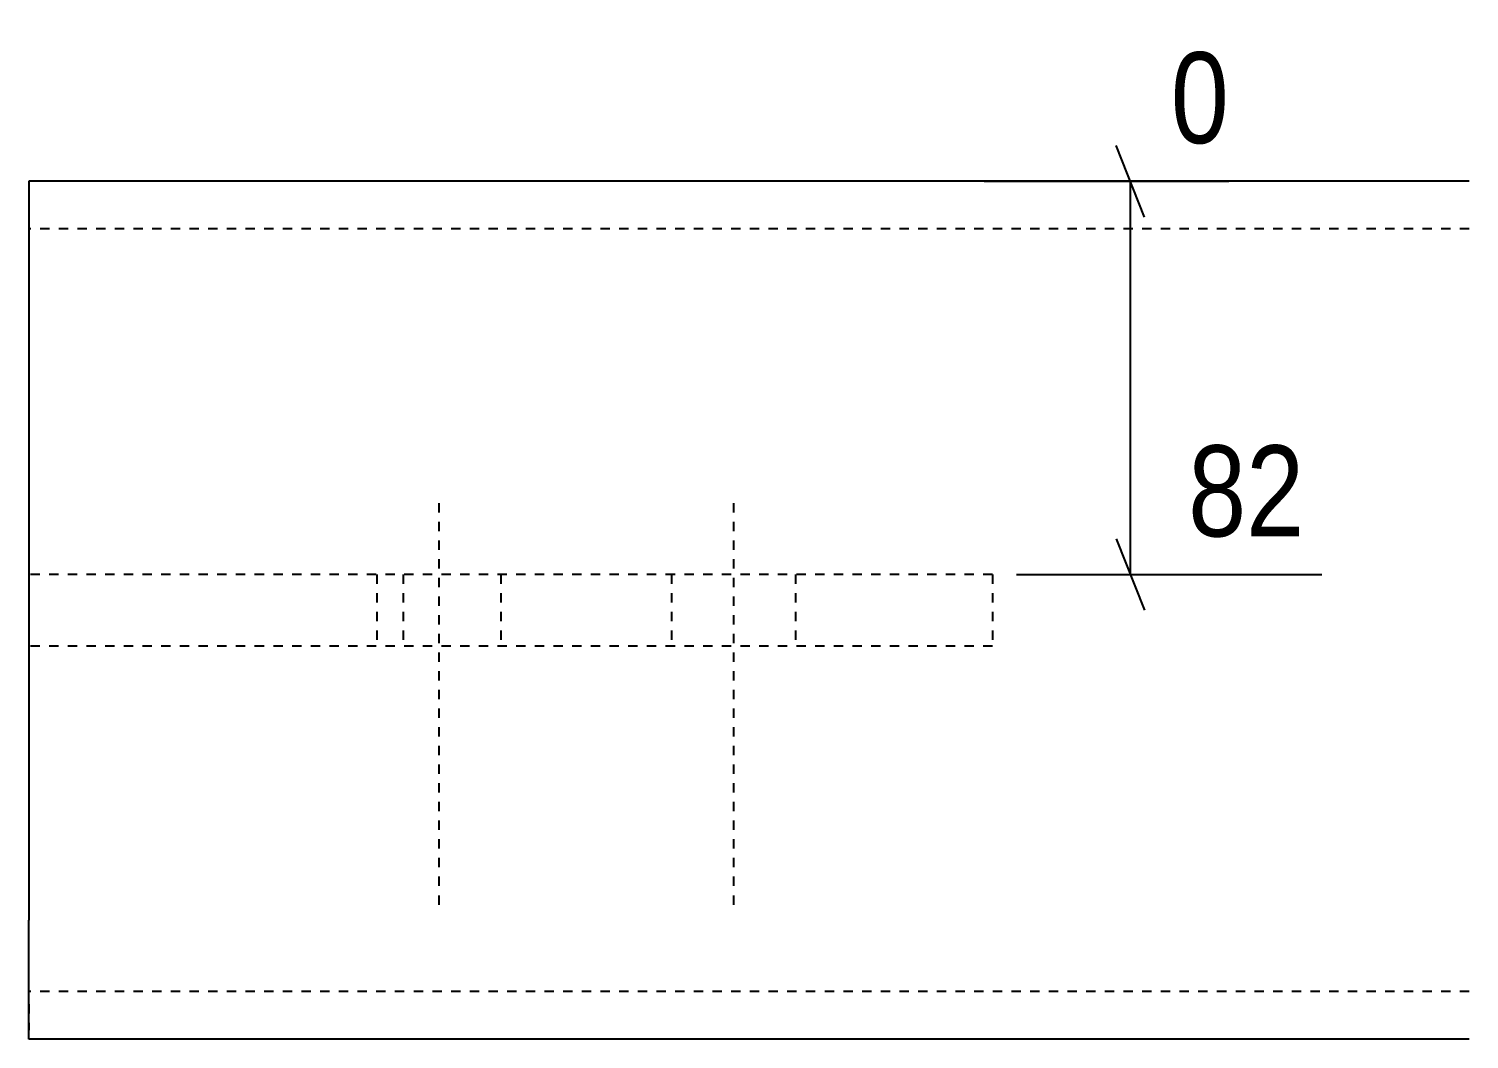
# Model space of a CAD drawing. Header units: millimetres. Extents: x 7 to 50002, y 7 to 1833.
# Drawn here: x 26861.6 to 27163.8, y 139.5 to 351.5 of the extents above; entities that cross this region are included whole.
import ezdxf

# ---------------------------------------------------------------- set-up
doc = ezdxf.new("R2010")
doc.units = ezdxf.units.MM
doc.linetypes.add('DXK_LINE_DOT2', pattern=[3.9198, 1.9599, -1.9599])
doc.layers.add('MÅLSÆTNING', color=7, linetype='Continuous')
doc.layers.add('STÅL', color=7, linetype='Continuous')
doc.styles.add('Arial Narrow', font='ARIALN.TTF', dxfattribs={"height": 0.2})

msp = doc.modelspace()

# ---------------------------------------------------------------- linework, layer by layer
at = {"layer": 'MÅLSÆTNING', "color": 7, "linetype": 'Continuous'}
for p, q in [((27095.75, 312), (27089.75, 327)), ((27062.07, 319.5), (27113.44, 319.5)), ((27092.75, 237), (27092.75, 319.5)), ((27089.75, 244.5), (27095.75, 229.5)), ((27068.85, 237), (27132.91, 237))]:
    msp.add_line(p, q, dxfattribs=at)
at = {"layer": 'STÅL', "color": 2, "linetype": 'Continuous'}
for p, q in [((26861.63, 319.5), (26861.63, 294.5)), ((27163.85, 319.5), (26861.63, 319.5)), ((26861.63, 294.5), (26861.63, 164.5)), ((26861.63, 146.82), (26861.63, 164.5)), ((26861.63, 139.5), (26861.63, 146.82)), ((27163.85, 139.5), (26861.63, 139.5))]:
    msp.add_line(p, q, dxfattribs=at)
at = {"layer": 'STÅL', "color": 7, "linetype": 'DXK_LINE_DOT2'}
for p, q in [((26861.63, 319.5), (26861.63, 312.18)), ((27163.85, 309.5), (26861.63, 309.5)), ((27063.85, 237), (26861.63, 237)), ((26861.63, 237), (26861.63, 222)), ((26940.2, 237), (26940.2, 222)), ((27063.85, 237), (27063.85, 222)), ((27063.85, 222), (26861.63, 222)), ((27163.85, 149.5), (26861.63, 149.5)), ((26861.63, 146.82), (26861.63, 141.4))]:
    msp.add_line(p, q, dxfattribs=at)
at = {"layer": 'STÅL', "color": 96, "linetype": 'DXK_LINE_DOT2'}
for p, q in [((26947.66, 252), (26947.66, 167)), ((27009.49, 252), (27009.49, 167)), ((26934.66, 237), (26934.66, 222)), ((26960.66, 237), (26960.66, 222)), ((26996.49, 237), (26996.49, 222)), ((27022.49, 237), (27022.49, 222))]:
    msp.add_line(p, q, dxfattribs=at)

# ---------------------------------------------------------------- wipeouts: each hides what was drawn before it
at = {"color": 0, "linetype": 'Continuous'}
msp.add_wipeout([(27133.27, 241), (27133.27, 269), (27100.89, 269), (27100.89, 241)], dxfattribs=at).dxf.layer = 'MÅLSÆTNING'

# ---------------------------------------------------------------- next in the draw order: texts
at = {"layer": 'MÅLSÆTNING', "color": 3, "linetype": 'Continuous', "style": 'Arial Narrow'}
msp.add_text('82', height=19.089, dxfattribs=at).set_placement((27104.89, 245))

# ---------------------------------------------------------------- next in the draw order: wipeouts: each hides what was drawn before it
at = {"color": 0, "linetype": 'Continuous'}
msp.add_wipeout([(27117.44, 323.5), (27117.44, 351.5), (27097.25, 351.5), (27097.25, 323.5)], dxfattribs=at).dxf.layer = 'MÅLSÆTNING'

# ---------------------------------------------------------------- next in the draw order: texts
at = {"layer": 'MÅLSÆTNING', "color": 3, "linetype": 'Continuous', "style": 'Arial Narrow'}
msp.add_text('0', height=19.09, dxfattribs=at).set_placement((27101.25, 327.5))

doc.saveas('drawing.dxf')
